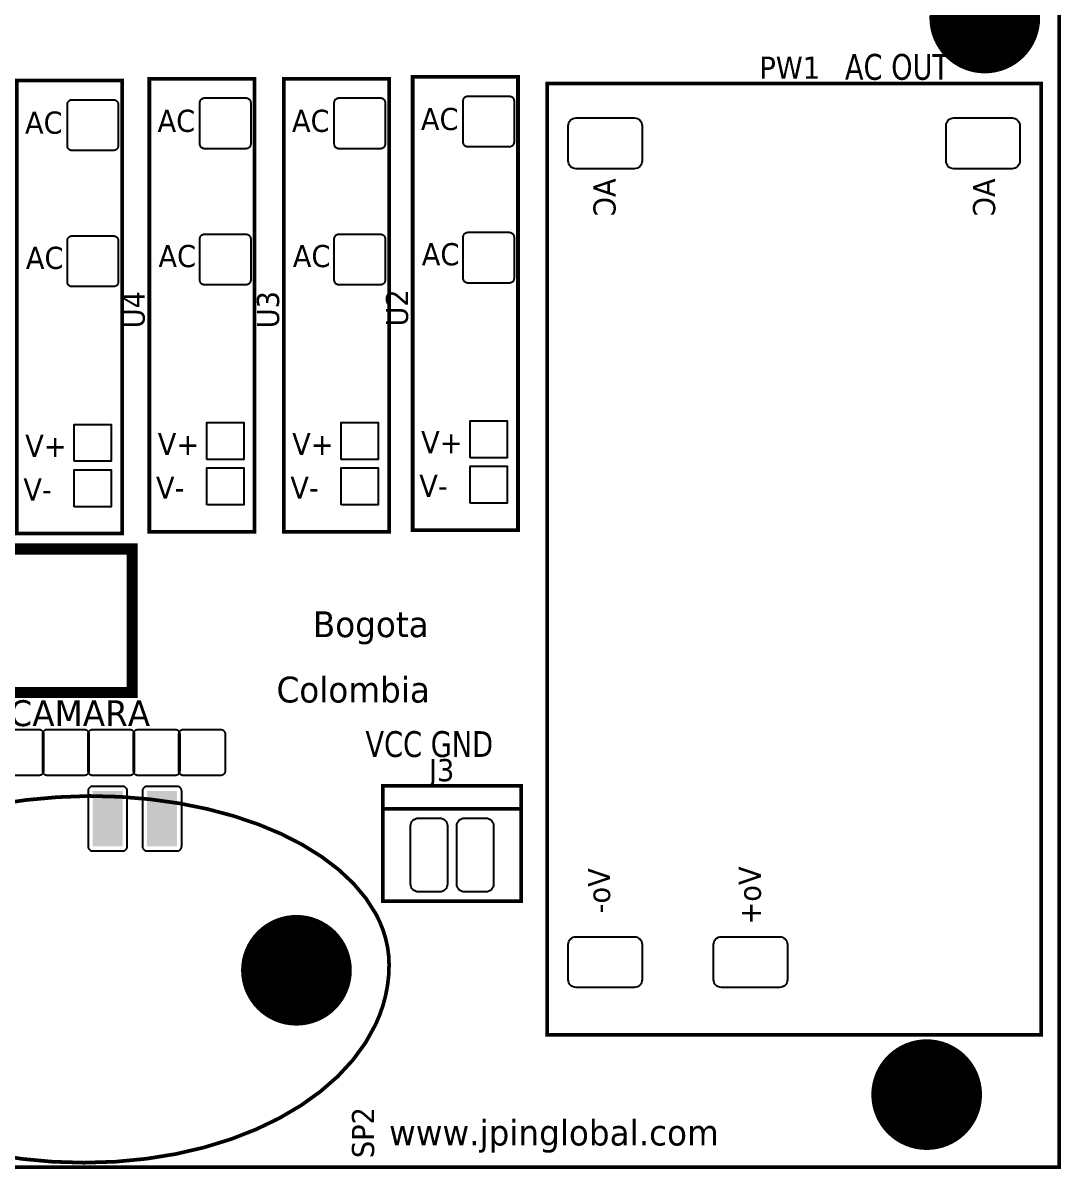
# Model space of a CAD drawing. Header units: millimetres. Extents: x 123.5 to 144.3, y 105.4 to 121.6.
# Drawn here: x 133.455 to 137.506, y 111.105 to 115.579 of the extents above; entities that cross this region are included whole.
import ezdxf

# ---------------------------------------------------------------- set-up
doc = ezdxf.new("R2010")
doc.units = ezdxf.units.MM
doc.layers.add('DESC', color=250, linetype='Continuous')
doc.styles.get("Standard").update_dxf_attribs({"font": 'tahoma.ttf'})

# ---------------------------------------------------------------- blocks, each defined once
blk = doc.blocks.new('RPAD')
blk.add_trace([(-0.5, -0.5), (-0.5, 0.5), (0.5, -0.5), (0.5, 0.5)])
blk = doc.blocks.new('EPAD')
at = {"const_width": 0.5}
blk.add_lwpolyline([(-0.25, 0, 1), (0.25, 0, 1)], format="xyb", close=True, dxfattribs=at)
blk = doc.blocks.new('DIELEC-AUT006')
for points, const_width in [([(145.7768, 111.1683), (155.7749, 111.1683), (155.7749, 115.8809), (145.7768, 115.8809), (145.7768, 111.1683)], 0.012), ([(145.7768, 111.1683), (155.7749, 111.1683), (155.7749, 115.8809), (145.7768, 115.8809), (145.7768, 111.1683)], 0.012), ([(145.7768, 111.1683), (155.7749, 111.1683), (155.7749, 115.8809), (145.7768, 115.8809), (145.7768, 111.1683)], 0.012), ([(153.6724, 113.2411), (154.0149, 113.2411), (154.0149, 114.715), (153.6724, 114.715), (153.6724, 113.2411)], 0.012), ([(153.6724, 113.2411), (154.0149, 113.2411), (154.0149, 114.715), (153.6724, 114.715), (153.6724, 113.2411)], 0.012), ([(153.6724, 113.2411), (154.0149, 113.2411), (154.0149, 114.715), (153.6724, 114.715), (153.6724, 113.2411)], 0.012), ([(152.385, 113.2293), (152.7275, 113.2293), (152.7275, 114.7032), (152.385, 114.7032), (152.385, 113.2293)], 0.012), ([(152.385, 113.2293), (152.7275, 113.2293), (152.7275, 114.7032), (152.385, 114.7032), (152.385, 113.2293)], 0.012), ([(152.385, 113.2293), (152.7275, 113.2293), (152.7275, 114.7032), (152.385, 114.7032), (152.385, 113.2293)], 0.012), ([(152.8161, 113.2352), (153.1586, 113.2352), (153.1586, 114.7091), (152.8161, 114.7091), (152.8161, 113.2352)], 0.012), ([(152.8161, 113.2352), (153.1586, 113.2352), (153.1586, 114.7091), (152.8161, 114.7091), (152.8161, 113.2352)], 0.012), ([(152.8161, 113.2352), (153.1586, 113.2352), (153.1586, 114.7091), (152.8161, 114.7091), (152.8161, 113.2352)], 0.012), ([(153.2531, 113.2352), (153.5956, 113.2352), (153.5956, 114.7091), (153.2531, 114.7091), (153.2531, 113.2352)], 0.012), ([(153.2531, 113.2352), (153.5956, 113.2352), (153.5956, 114.7091), (153.2531, 114.7091), (153.2531, 113.2352)], 0.012), ([(153.2531, 113.2352), (153.5956, 113.2352), (153.5956, 114.7091), (153.2531, 114.7091), (153.2531, 113.2352)], 0.012), ([(154.1095, 111.5994), (155.7158, 111.5994), (155.7158, 114.6939), (154.1095, 114.6939), (154.1095, 111.5994)], 0.012), ([(154.1095, 111.5994), (155.7158, 111.5994), (155.7158, 114.6939), (154.1095, 114.6939), (154.1095, 111.5994)], 0.012), ([(154.1095, 111.5994), (155.7158, 111.5994), (155.7158, 114.6939), (154.1095, 114.6939), (154.1095, 111.5994)], 0.012), ([(150.8703, 112.7128), (152.7601, 112.7128), (152.7601, 113.1793), (150.8703, 113.1793), (150.8703, 112.7128)], 0.036), ([(150.8703, 112.7128), (152.7601, 112.7128), (152.7601, 113.1793), (150.8703, 113.1793), (150.8703, 112.7128)], 0.036), ([(150.8703, 112.7128), (152.7601, 112.7128), (152.7601, 113.1793), (150.8703, 113.1793), (150.8703, 112.7128)], 0.036), ([(153.5756, 112.034), (154.0256, 112.034), (154.0256, 112.409), (153.5756, 112.409), (153.5756, 112.034)], 0.012), ([(153.5756, 112.034), (154.0256, 112.034), (154.0256, 112.409), (153.5756, 112.409), (153.5756, 112.034)], 0.012), ([(153.5756, 112.034), (154.0256, 112.034), (154.0256, 112.409), (153.5756, 112.409), (153.5756, 112.034)], 0.012), ([(152.6213, 112.376), (152.5165, 112.3721), (152.4153, 112.3629), (152.318, 112.3485)], 0.012), ([(152.3066, 111.2107), (152.4019, 111.1955), (152.5011, 111.1862), (152.6036, 111.1831), (152.7067, 111.1863), (152.8065, 111.1959), (152.9024, 111.2114), (152.9941, 111.2327), (153.081, 111.2594), (153.1628, 111.2913), (153.2389, 111.3279), (153.3089, 111.3691), (153.3724, 111.4146), (153.429, 111.464), (153.478, 111.517), (153.5192, 111.5734), (153.552, 111.6329), (153.5651, 111.6637), (153.576, 111.6951), (153.5845, 111.7272), (153.5907, 111.7599), (153.5945, 111.7931), (153.5957, 111.8268), (153.5945, 111.8555), (153.5908, 111.8838), (153.5847, 111.9117), (153.5763, 111.9391), (153.5657, 111.9659), (153.5528, 111.9922), (153.5205, 112.0429), (153.4801, 112.091), (153.4319, 112.1363), (153.3764, 112.1784), (153.3141, 112.2172), (153.2453, 112.2524), (153.1705, 112.2837), (153.0902, 112.3108), (153.0048, 112.3336), (152.9148, 112.3518), (152.8205, 112.365), (152.7226, 112.3732), (152.6213, 112.376)], 0.012), ([(152.6213, 112.376), (152.5165, 112.3721), (152.4153, 112.3629), (152.318, 112.3485)], 0.012), ([(152.3066, 111.2107), (152.4019, 111.1955), (152.5011, 111.1862), (152.6036, 111.1831), (152.7067, 111.1863), (152.8065, 111.1959), (152.9024, 111.2114), (152.9941, 111.2327), (153.081, 111.2594), (153.1628, 111.2913), (153.2389, 111.3279), (153.3089, 111.3691), (153.3724, 111.4146), (153.429, 111.464), (153.478, 111.517), (153.5192, 111.5734), (153.552, 111.6329), (153.5651, 111.6637), (153.576, 111.6951), (153.5845, 111.7272), (153.5907, 111.7599), (153.5945, 111.7931), (153.5957, 111.8268), (153.5945, 111.8555), (153.5908, 111.8838), (153.5847, 111.9117), (153.5763, 111.9391), (153.5657, 111.9659), (153.5528, 111.9922), (153.5205, 112.0429), (153.4801, 112.091), (153.4319, 112.1363), (153.3764, 112.1784), (153.3141, 112.2172), (153.2453, 112.2524), (153.1705, 112.2837), (153.0902, 112.3108), (153.0048, 112.3336), (152.9148, 112.3518), (152.8205, 112.365), (152.7226, 112.3732), (152.6213, 112.376)], 0.012), ([(152.6213, 112.376), (152.5165, 112.3721), (152.4153, 112.3629), (152.318, 112.3485)], 0.012), ([(152.3066, 111.2107), (152.4019, 111.1955), (152.5011, 111.1862), (152.6036, 111.1831), (152.7067, 111.1863), (152.8065, 111.1959), (152.9024, 111.2114), (152.9941, 111.2327), (153.081, 111.2594), (153.1628, 111.2913), (153.2389, 111.3279), (153.3089, 111.3691), (153.3724, 111.4146), (153.429, 111.464), (153.478, 111.517), (153.5192, 111.5734), (153.552, 111.6329), (153.5651, 111.6637), (153.576, 111.6951), (153.5845, 111.7272), (153.5907, 111.7599), (153.5945, 111.7931), (153.5957, 111.8268), (153.5945, 111.8555), (153.5908, 111.8838), (153.5847, 111.9117), (153.5763, 111.9391), (153.5657, 111.9659), (153.5528, 111.9922), (153.5205, 112.0429), (153.4801, 112.091), (153.4319, 112.1363), (153.3764, 112.1784), (153.3141, 112.2172), (153.2453, 112.2524), (153.1705, 112.2837), (153.0902, 112.3108), (153.0048, 112.3336), (152.9148, 112.3518), (152.8205, 112.365), (152.7226, 112.3732), (152.6213, 112.376)], 0.012), ([(153.5756, 112.334), (154.0256, 112.334)], 0.012), ([(153.5756, 112.334), (154.0256, 112.334)], 0.012), ([(153.5756, 112.334), (154.0256, 112.334)], 0.012)]:
    blk.add_lwpolyline(points, dxfattribs=dict(const_width=const_width))
for points in [[(152.9807, 114.4965), (152.9807, 114.6315), (152.9808, 114.633), (152.981, 114.6345), (152.9813, 114.636), (152.9818, 114.6374), (152.9825, 114.6387), (152.9832, 114.6399), (152.9841, 114.6411), (152.985, 114.6421), (152.9861, 114.6431), (152.9872, 114.6439), (152.9885, 114.6447), (152.9898, 114.6453), (152.9912, 114.6458), (152.9926, 114.6462), (152.9941, 114.6464), (152.9957, 114.6465), (153.1307, 114.6465), (153.1322, 114.6464), (153.1337, 114.6462), (153.1352, 114.6458), (153.1366, 114.6453), (153.1379, 114.6447), (153.1391, 114.6439), (153.1403, 114.6431), (153.1413, 114.6421), (153.1423, 114.6411), (153.1432, 114.6399), (153.1439, 114.6387), (153.1445, 114.6374), (153.145, 114.636), (153.1454, 114.6345), (153.1456, 114.633), (153.1457, 114.6315), (153.1457, 114.4965), (153.1456, 114.4949), (153.1454, 114.4934), (153.145, 114.492), (153.1445, 114.4906), (153.1439, 114.4893), (153.1432, 114.488), (153.1423, 114.4869), (153.1413, 114.4858), (153.1403, 114.4848), (153.1391, 114.484), (153.1379, 114.4832), (153.1366, 114.4826), (153.1352, 114.4821), (153.1337, 114.4818), (153.1322, 114.4815), (153.1307, 114.4815), (152.9957, 114.4815), (152.9941, 114.4815), (152.9926, 114.4818), (152.9912, 114.4821), (152.9898, 114.4826), (152.9885, 114.4832), (152.9872, 114.484), (152.9861, 114.4848), (152.985, 114.4858), (152.9841, 114.4869), (152.9832, 114.488), (152.9825, 114.4893), (152.9818, 114.4906), (152.9813, 114.492), (152.981, 114.4934), (152.9808, 114.4949), (152.9807, 114.4965)], [(153.4177, 114.4965), (153.4177, 114.6315), (153.4178, 114.633), (153.418, 114.6345), (153.4183, 114.636), (153.4188, 114.6374), (153.4195, 114.6387), (153.4202, 114.6399), (153.4211, 114.6411), (153.422, 114.6421), (153.4231, 114.6431), (153.4242, 114.6439), (153.4255, 114.6447), (153.4268, 114.6453), (153.4282, 114.6458), (153.4296, 114.6462), (153.4311, 114.6464), (153.4327, 114.6465), (153.5677, 114.6465), (153.5692, 114.6464), (153.5708, 114.6462), (153.5722, 114.6458), (153.5736, 114.6453), (153.5749, 114.6447), (153.5761, 114.6439), (153.5773, 114.6431), (153.5783, 114.6421), (153.5793, 114.6411), (153.5802, 114.6399), (153.5809, 114.6387), (153.5815, 114.6374), (153.582, 114.636), (153.5824, 114.6345), (153.5826, 114.633), (153.5827, 114.6315), (153.5827, 114.4965), (153.5826, 114.4949), (153.5824, 114.4934), (153.582, 114.492), (153.5815, 114.4906), (153.5809, 114.4893), (153.5802, 114.488), (153.5793, 114.4869), (153.5783, 114.4858), (153.5773, 114.4848), (153.5761, 114.484), (153.5749, 114.4832), (153.5736, 114.4826), (153.5722, 114.4821), (153.5708, 114.4818), (153.5692, 114.4815), (153.5677, 114.4815), (153.4327, 114.4815), (153.4311, 114.4815), (153.4296, 114.4818), (153.4282, 114.4821), (153.4268, 114.4826), (153.4255, 114.4832), (153.4242, 114.484), (153.4231, 114.4848), (153.422, 114.4858), (153.4211, 114.4869), (153.4202, 114.488), (153.4195, 114.4893), (153.4188, 114.4906), (153.4183, 114.492), (153.418, 114.4934), (153.4178, 114.4949), (153.4177, 114.4965)], [(153.837, 114.5024), (153.837, 114.6374), (153.8371, 114.6389), (153.8373, 114.6404), (153.8376, 114.6419), (153.8381, 114.6433), (153.8388, 114.6446), (153.8395, 114.6458), (153.8404, 114.647), (153.8413, 114.648), (153.8424, 114.649), (153.8435, 114.6499), (153.8448, 114.6506), (153.8461, 114.6512), (153.8475, 114.6517), (153.8489, 114.6521), (153.8504, 114.6523), (153.852, 114.6524), (153.987, 114.6524), (153.9885, 114.6523), (153.99, 114.6521), (153.9915, 114.6517), (153.9929, 114.6512), (153.9942, 114.6506), (153.9954, 114.6499), (153.9966, 114.649), (153.9976, 114.648), (153.9986, 114.647), (153.9995, 114.6458), (154.0002, 114.6446), (154.0008, 114.6433), (154.0013, 114.6419), (154.0017, 114.6404), (154.0019, 114.6389), (154.002, 114.6374), (154.002, 114.5024), (154.0019, 114.5008), (154.0017, 114.4993), (154.0013, 114.4979), (154.0008, 114.4965), (154.0002, 114.4952), (153.9995, 114.4939), (153.9986, 114.4928), (153.9976, 114.4917), (153.9966, 114.4908), (153.9954, 114.4899), (153.9942, 114.4892), (153.9929, 114.4885), (153.9915, 114.488), (153.99, 114.4877), (153.9885, 114.4875), (153.987, 114.4874), (153.852, 114.4874), (153.8504, 114.4875), (153.8489, 114.4877), (153.8475, 114.488), (153.8461, 114.4885), (153.8448, 114.4892), (153.8435, 114.4899), (153.8424, 114.4908), (153.8413, 114.4917), (153.8404, 114.4928), (153.8395, 114.4939), (153.8388, 114.4952), (153.8381, 114.4965), (153.8376, 114.4979), (153.8373, 114.4993), (153.8371, 114.5008), (153.837, 114.5024)], [(152.5496, 114.4906), (152.5496, 114.6256), (152.5496, 114.6271), (152.5499, 114.6286), (152.5502, 114.6301), (152.5507, 114.6315), (152.5514, 114.6328), (152.5521, 114.634), (152.5529, 114.6352), (152.5539, 114.6362), (152.555, 114.6372), (152.5561, 114.638), (152.5574, 114.6388), (152.5587, 114.6394), (152.5601, 114.6399), (152.5615, 114.6403), (152.563, 114.6405), (152.5646, 114.6406), (152.6996, 114.6406), (152.7011, 114.6405), (152.7026, 114.6403), (152.7041, 114.6399), (152.7055, 114.6394), (152.7068, 114.6388), (152.708, 114.638), (152.7092, 114.6372), (152.7102, 114.6362), (152.7112, 114.6352), (152.7121, 114.634), (152.7128, 114.6328), (152.7134, 114.6315), (152.7139, 114.6301), (152.7143, 114.6286), (152.7145, 114.6271), (152.7146, 114.6256), (152.7146, 114.4906), (152.7145, 114.489), (152.7143, 114.4875), (152.7139, 114.486), (152.7134, 114.4847), (152.7128, 114.4833), (152.7121, 114.4821), (152.7112, 114.481), (152.7102, 114.4799), (152.7092, 114.4789), (152.708, 114.4781), (152.7068, 114.4773), (152.7055, 114.4767), (152.7041, 114.4762), (152.7026, 114.4759), (152.7011, 114.4756), (152.6996, 114.4756), (152.5646, 114.4756), (152.563, 114.4756), (152.5615, 114.4759), (152.5601, 114.4762), (152.5587, 114.4767), (152.5574, 114.4773), (152.5561, 114.4781), (152.555, 114.4789), (152.5539, 114.4799), (152.5529, 114.481), (152.5521, 114.4821), (152.5514, 114.4833), (152.5507, 114.4847), (152.5502, 114.486), (152.5499, 114.4875), (152.5496, 114.489), (152.5496, 114.4906)], [(154.1785, 114.442), (154.1785, 114.556), (154.179, 114.5612), (154.1804, 114.566), (154.1828, 114.5704), (154.1858, 114.5741), (154.1896, 114.5772), (154.1939, 114.5795), (154.1988, 114.581), (154.204, 114.5815), (154.393, 114.5815), (154.3982, 114.581), (154.403, 114.5795), (154.4073, 114.5772), (154.4111, 114.5741), (154.4142, 114.5704), (154.4165, 114.566), (154.418, 114.5612), (154.4185, 114.556), (154.4185, 114.442), (154.418, 114.4368), (154.4165, 114.432), (154.4142, 114.4276), (154.4111, 114.4239), (154.4073, 114.4208), (154.403, 114.4185), (154.3982, 114.417), (154.393, 114.4165), (154.204, 114.4165), (154.1988, 114.417), (154.1939, 114.4185), (154.1896, 114.4208), (154.1858, 114.4239), (154.1828, 114.4276), (154.1804, 114.432), (154.179, 114.4368), (154.1785, 114.442)], [(155.4068, 114.442), (155.4068, 114.556), (155.4073, 114.5612), (155.4088, 114.566), (155.4111, 114.5704), (155.4142, 114.5741), (155.418, 114.5772), (155.4223, 114.5795), (155.4271, 114.581), (155.4323, 114.5815), (155.6213, 114.5815), (155.6265, 114.581), (155.6314, 114.5795), (155.6357, 114.5772), (155.6395, 114.5741), (155.6425, 114.5704), (155.6449, 114.566), (155.6463, 114.5612), (155.6468, 114.556), (155.6468, 114.442), (155.6463, 114.4368), (155.6449, 114.432), (155.6425, 114.4276), (155.6395, 114.4239), (155.6357, 114.4208), (155.6314, 114.4185), (155.6265, 114.417), (155.6213, 114.4165), (155.4323, 114.4165), (155.4271, 114.417), (155.4223, 114.4185), (155.418, 114.4208), (155.4142, 114.4239), (155.4111, 114.4276), (155.4088, 114.432), (155.4073, 114.4368), (155.4068, 114.442)], [(152.5496, 114.0477), (152.5496, 114.1827), (152.5496, 114.1842), (152.5499, 114.1857), (152.5502, 114.1872), (152.5507, 114.1886), (152.5514, 114.1899), (152.5521, 114.1911), (152.5529, 114.1923), (152.5539, 114.1933), (152.555, 114.1943), (152.5561, 114.1951), (152.5574, 114.1959), (152.5587, 114.1965), (152.5601, 114.197), (152.5615, 114.1974), (152.563, 114.1976), (152.5646, 114.1977), (152.6996, 114.1977), (152.7011, 114.1976), (152.7026, 114.1974), (152.7041, 114.197), (152.7055, 114.1965), (152.7068, 114.1959), (152.708, 114.1951), (152.7092, 114.1943), (152.7102, 114.1933), (152.7112, 114.1923), (152.7121, 114.1911), (152.7128, 114.1899), (152.7134, 114.1886), (152.7139, 114.1872), (152.7143, 114.1857), (152.7145, 114.1842), (152.7146, 114.1827), (152.7146, 114.0477), (152.7145, 114.0461), (152.7143, 114.0446), (152.7139, 114.0431), (152.7134, 114.0417), (152.7128, 114.0404), (152.7121, 114.0392), (152.7112, 114.038), (152.7102, 114.037), (152.7092, 114.036), (152.708, 114.0352), (152.7068, 114.0344), (152.7055, 114.0338), (152.7041, 114.0333), (152.7026, 114.0329), (152.7011, 114.0327), (152.6996, 114.0327), (152.5646, 114.0327), (152.563, 114.0327), (152.5615, 114.0329), (152.5601, 114.0333), (152.5587, 114.0338), (152.5574, 114.0344), (152.5561, 114.0352), (152.555, 114.036), (152.5539, 114.037), (152.5529, 114.038), (152.5521, 114.0392), (152.5514, 114.0404), (152.5507, 114.0417), (152.5502, 114.0431), (152.5499, 114.0446), (152.5496, 114.0461), (152.5496, 114.0477)], [(152.9807, 114.0536), (152.9807, 114.1886), (152.9808, 114.1901), (152.981, 114.1916), (152.9813, 114.1931), (152.9818, 114.1945), (152.9825, 114.1958), (152.9832, 114.197), (152.9841, 114.1982), (152.985, 114.1992), (152.9861, 114.2002), (152.9872, 114.201), (152.9885, 114.2018), (152.9898, 114.2024), (152.9912, 114.2029), (152.9926, 114.2033), (152.9941, 114.2035), (152.9957, 114.2036), (153.1307, 114.2036), (153.1322, 114.2035), (153.1337, 114.2033), (153.1352, 114.2029), (153.1366, 114.2024), (153.1379, 114.2018), (153.1391, 114.201), (153.1403, 114.2002), (153.1413, 114.1992), (153.1423, 114.1982), (153.1432, 114.197), (153.1439, 114.1958), (153.1445, 114.1945), (153.145, 114.1931), (153.1454, 114.1916), (153.1456, 114.1901), (153.1457, 114.1886), (153.1457, 114.0536), (153.1456, 114.052), (153.1454, 114.0505), (153.145, 114.049), (153.1445, 114.0477), (153.1439, 114.0463), (153.1432, 114.0451), (153.1423, 114.0439), (153.1413, 114.0429), (153.1403, 114.0419), (153.1391, 114.0411), (153.1379, 114.0403), (153.1366, 114.0397), (153.1352, 114.0392), (153.1337, 114.0389), (153.1322, 114.0386), (153.1307, 114.0386), (152.9957, 114.0386), (152.9941, 114.0386), (152.9926, 114.0389), (152.9912, 114.0392), (152.9898, 114.0397), (152.9885, 114.0403), (152.9872, 114.0411), (152.9861, 114.0419), (152.985, 114.0429), (152.9841, 114.0439), (152.9832, 114.0451), (152.9825, 114.0463), (152.9818, 114.0477), (152.9813, 114.049), (152.981, 114.0505), (152.9808, 114.052), (152.9807, 114.0536)], [(153.4177, 114.0536), (153.4177, 114.1886), (153.4178, 114.1901), (153.418, 114.1916), (153.4183, 114.1931), (153.4188, 114.1945), (153.4195, 114.1958), (153.4202, 114.197), (153.4211, 114.1982), (153.422, 114.1992), (153.4231, 114.2002), (153.4242, 114.201), (153.4255, 114.2018), (153.4268, 114.2024), (153.4282, 114.2029), (153.4296, 114.2033), (153.4311, 114.2035), (153.4327, 114.2036), (153.5677, 114.2036), (153.5692, 114.2035), (153.5708, 114.2033), (153.5722, 114.2029), (153.5736, 114.2024), (153.5749, 114.2018), (153.5761, 114.201), (153.5773, 114.2002), (153.5783, 114.1992), (153.5793, 114.1982), (153.5802, 114.197), (153.5809, 114.1958), (153.5815, 114.1945), (153.582, 114.1931), (153.5824, 114.1916), (153.5826, 114.1901), (153.5827, 114.1886), (153.5827, 114.0536), (153.5826, 114.052), (153.5824, 114.0505), (153.582, 114.049), (153.5815, 114.0477), (153.5809, 114.0463), (153.5802, 114.0451), (153.5793, 114.0439), (153.5783, 114.0429), (153.5773, 114.0419), (153.5761, 114.0411), (153.5749, 114.0403), (153.5736, 114.0397), (153.5722, 114.0392), (153.5708, 114.0389), (153.5692, 114.0386), (153.5677, 114.0386), (153.4327, 114.0386), (153.4311, 114.0386), (153.4296, 114.0389), (153.4282, 114.0392), (153.4268, 114.0397), (153.4255, 114.0403), (153.4242, 114.0411), (153.4231, 114.0419), (153.422, 114.0429), (153.4211, 114.0439), (153.4202, 114.0451), (153.4195, 114.0463), (153.4188, 114.0477), (153.4183, 114.049), (153.418, 114.0505), (153.4178, 114.052), (153.4177, 114.0536)], [(153.837, 114.0595), (153.837, 114.1945), (153.8371, 114.196), (153.8373, 114.1975), (153.8376, 114.199), (153.8381, 114.2004), (153.8388, 114.2017), (153.8395, 114.2029), (153.8404, 114.2041), (153.8413, 114.2051), (153.8424, 114.2061), (153.8435, 114.2069), (153.8448, 114.2077), (153.8461, 114.2083), (153.8475, 114.2088), (153.8489, 114.2092), (153.8504, 114.2094), (153.852, 114.2095), (153.987, 114.2095), (153.9885, 114.2094), (153.99, 114.2092), (153.9915, 114.2088), (153.9929, 114.2083), (153.9942, 114.2077), (153.9954, 114.2069), (153.9966, 114.2061), (153.9976, 114.2051), (153.9986, 114.2041), (153.9995, 114.2029), (154.0002, 114.2017), (154.0008, 114.2004), (154.0013, 114.199), (154.0017, 114.1975), (154.0019, 114.196), (154.002, 114.1945), (154.002, 114.0595), (154.0019, 114.0579), (154.0017, 114.0564), (154.0013, 114.0549), (154.0008, 114.0536), (154.0002, 114.0522), (153.9995, 114.051), (153.9986, 114.0499), (153.9976, 114.0488), (153.9966, 114.0478), (153.9954, 114.047), (153.9942, 114.0462), (153.9929, 114.0456), (153.9915, 114.0451), (153.99, 114.0448), (153.9885, 114.0445), (153.987, 114.0445), (153.852, 114.0445), (153.8504, 114.0445), (153.8489, 114.0448), (153.8475, 114.0451), (153.8461, 114.0456), (153.8448, 114.0462), (153.8435, 114.047), (153.8424, 114.0478), (153.8413, 114.0488), (153.8404, 114.0499), (153.8395, 114.051), (153.8388, 114.0522), (153.8381, 114.0536), (153.8376, 114.0549), (153.8373, 114.0564), (153.8371, 114.0579), (153.837, 114.0595)], [(152.5721, 113.4646), (152.5721, 113.5846), (152.6921, 113.5846), (152.6921, 113.4646), (152.5721, 113.4646)], [(153.0032, 113.4705), (153.0032, 113.5905), (153.1232, 113.5905), (153.1232, 113.4705), (153.0032, 113.4705)], [(153.4402, 113.4705), (153.4402, 113.5905), (153.5602, 113.5905), (153.5602, 113.4705), (153.4402, 113.4705)], [(153.8595, 113.4764), (153.8595, 113.5964), (153.9795, 113.5964), (153.9795, 113.4764), (153.8595, 113.4764)], [(152.5721, 113.317), (152.5721, 113.437), (152.6921, 113.437), (152.6921, 113.317), (152.5721, 113.317)], [(153.0032, 113.3229), (153.0032, 113.4429), (153.1232, 113.4429), (153.1232, 113.3229), (153.0032, 113.3229)], [(153.4402, 113.3229), (153.4402, 113.4429), (153.5602, 113.4429), (153.5602, 113.3229), (153.4402, 113.3229)], [(153.8595, 113.3288), (153.8595, 113.4488), (153.9795, 113.4488), (153.9795, 113.3288), (153.8595, 113.3288)], [(152.6045, 112.4427), (152.4845, 112.4427), (152.483, 112.4428), (152.4815, 112.443), (152.48, 112.4434), (152.4786, 112.4439), (152.4773, 112.4445), (152.4761, 112.4452), (152.4749, 112.4461), (152.4739, 112.447), (152.4729, 112.4481), (152.4721, 112.4493), (152.4713, 112.4505), (152.4707, 112.4518), (152.4702, 112.4532), (152.4698, 112.4546), (152.4696, 112.4562), (152.4695, 112.4577), (152.4695, 112.5777), (152.4696, 112.5793), (152.4698, 112.5808), (152.4702, 112.5822), (152.4707, 112.5836), (152.4713, 112.5849), (152.4721, 112.5862), (152.4729, 112.5873), (152.4739, 112.5884), (152.4749, 112.5893), (152.4761, 112.5902), (152.4773, 112.5909), (152.4786, 112.5916), (152.48, 112.592), (152.4815, 112.5924), (152.483, 112.5926), (152.4845, 112.5927), (152.6045, 112.5927), (152.6061, 112.5926), (152.6076, 112.5924), (152.6091, 112.592), (152.6104, 112.5916), (152.6118, 112.5909), (152.613, 112.5902), (152.6141, 112.5893), (152.6152, 112.5884), (152.6162, 112.5873), (152.617, 112.5862), (152.6178, 112.5849), (152.6184, 112.5836), (152.6189, 112.5822), (152.6192, 112.5808), (152.6195, 112.5793), (152.6195, 112.5777), (152.6195, 112.4577), (152.6195, 112.4562), (152.6192, 112.4546), (152.6189, 112.4532), (152.6184, 112.4518), (152.6178, 112.4505), (152.617, 112.4493), (152.6162, 112.4481), (152.6152, 112.447), (152.6141, 112.4461), (152.613, 112.4452), (152.6118, 112.4445), (152.6104, 112.4439), (152.6091, 112.4434), (152.6076, 112.443), (152.6061, 112.4428), (152.6045, 112.4427)], [(152.7522, 112.4427), (152.6322, 112.4427), (152.6306, 112.4428), (152.6291, 112.443), (152.6277, 112.4434), (152.6263, 112.4439), (152.625, 112.4445), (152.6237, 112.4452), (152.6226, 112.4461), (152.6215, 112.447), (152.6206, 112.4481), (152.6197, 112.4493), (152.619, 112.4505), (152.6183, 112.4518), (152.6178, 112.4532), (152.6175, 112.4546), (152.6173, 112.4562), (152.6172, 112.4577), (152.6172, 112.5777), (152.6173, 112.5793), (152.6175, 112.5808), (152.6178, 112.5822), (152.6183, 112.5836), (152.619, 112.5849), (152.6197, 112.5862), (152.6206, 112.5873), (152.6215, 112.5884), (152.6226, 112.5893), (152.6237, 112.5902), (152.625, 112.5909), (152.6263, 112.5916), (152.6277, 112.592), (152.6291, 112.5924), (152.6306, 112.5926), (152.6322, 112.5927), (152.7522, 112.5927), (152.7537, 112.5926), (152.7552, 112.5924), (152.7567, 112.592), (152.7581, 112.5916), (152.7594, 112.5909), (152.7606, 112.5902), (152.7618, 112.5893), (152.7628, 112.5884), (152.7638, 112.5873), (152.7647, 112.5862), (152.7654, 112.5849), (152.766, 112.5836), (152.7665, 112.5822), (152.7669, 112.5808), (152.7671, 112.5793), (152.7672, 112.5777), (152.7672, 112.4577), (152.7671, 112.4562), (152.7669, 112.4546), (152.7665, 112.4532), (152.766, 112.4518), (152.7654, 112.4505), (152.7647, 112.4493), (152.7638, 112.4481), (152.7628, 112.447), (152.7618, 112.4461), (152.7606, 112.4452), (152.7594, 112.4445), (152.7581, 112.4439), (152.7567, 112.4434), (152.7552, 112.443), (152.7537, 112.4428), (152.7522, 112.4427)], [(152.8998, 112.4427), (152.7798, 112.4427), (152.7783, 112.4428), (152.7767, 112.443), (152.7753, 112.4434), (152.7739, 112.4439), (152.7726, 112.4445), (152.7714, 112.4452), (152.7702, 112.4461), (152.7692, 112.447), (152.7682, 112.4481), (152.7673, 112.4493), (152.7666, 112.4505), (152.766, 112.4518), (152.7655, 112.4532), (152.7651, 112.4546), (152.7649, 112.4562), (152.7648, 112.4577), (152.7648, 112.5777), (152.7649, 112.5793), (152.7651, 112.5808), (152.7655, 112.5822), (152.766, 112.5836), (152.7666, 112.5849), (152.7673, 112.5862), (152.7682, 112.5873), (152.7692, 112.5884), (152.7702, 112.5893), (152.7714, 112.5902), (152.7726, 112.5909), (152.7739, 112.5916), (152.7753, 112.592), (152.7767, 112.5924), (152.7783, 112.5926), (152.7798, 112.5927), (152.8998, 112.5927), (152.9014, 112.5926), (152.9029, 112.5924), (152.9043, 112.592), (152.9057, 112.5916), (152.907, 112.5909), (152.9083, 112.5902), (152.9094, 112.5893), (152.9105, 112.5884), (152.9114, 112.5873), (152.9123, 112.5862), (152.913, 112.5849), (152.9137, 112.5836), (152.9142, 112.5822), (152.9145, 112.5808), (152.9147, 112.5793), (152.9148, 112.5777), (152.9148, 112.4577), (152.9147, 112.4562), (152.9145, 112.4546), (152.9142, 112.4532), (152.9137, 112.4518), (152.913, 112.4505), (152.9123, 112.4493), (152.9114, 112.4481), (152.9105, 112.447), (152.9094, 112.4461), (152.9083, 112.4452), (152.907, 112.4445), (152.9057, 112.4439), (152.9043, 112.4434), (152.9029, 112.443), (152.9014, 112.4428), (152.8998, 112.4427)], [(153.0475, 112.4427), (152.9275, 112.4427), (152.9259, 112.4428), (152.9244, 112.443), (152.9229, 112.4434), (152.9215, 112.4439), (152.9202, 112.4445), (152.919, 112.4452), (152.9178, 112.4461), (152.9168, 112.447), (152.9158, 112.4481), (152.915, 112.4493), (152.9142, 112.4505), (152.9136, 112.4518), (152.9131, 112.4532), (152.9128, 112.4546), (152.9125, 112.4562), (152.9125, 112.4577), (152.9125, 112.5777), (152.9125, 112.5793), (152.9128, 112.5808), (152.9131, 112.5822), (152.9136, 112.5836), (152.9142, 112.5849), (152.915, 112.5862), (152.9158, 112.5873), (152.9168, 112.5884), (152.9178, 112.5893), (152.919, 112.5902), (152.9202, 112.5909), (152.9215, 112.5916), (152.9229, 112.592), (152.9244, 112.5924), (152.9259, 112.5926), (152.9275, 112.5927), (153.0475, 112.5927), (153.049, 112.5926), (153.0505, 112.5924), (153.052, 112.592), (153.0534, 112.5916), (153.0547, 112.5909), (153.0559, 112.5902), (153.0571, 112.5893), (153.0581, 112.5884), (153.0591, 112.5873), (153.0599, 112.5862), (153.0607, 112.5849), (153.0613, 112.5836), (153.0618, 112.5822), (153.0622, 112.5808), (153.0624, 112.5793), (153.0625, 112.5777), (153.0625, 112.4577), (153.0624, 112.4562), (153.0622, 112.4546), (153.0618, 112.4532), (153.0613, 112.4518), (153.0607, 112.4505), (153.0599, 112.4493), (153.0591, 112.4481), (153.0581, 112.447), (153.0571, 112.4461), (153.0559, 112.4452), (153.0547, 112.4445), (153.0534, 112.4439), (153.052, 112.4434), (153.0505, 112.443), (153.049, 112.4428), (153.0475, 112.4427)], [(152.7293, 112.4072), (152.6318, 112.4072), (152.6302, 112.4071), (152.6287, 112.4069), (152.6273, 112.4065), (152.6259, 112.406), (152.6246, 112.4054), (152.6233, 112.4046), (152.6222, 112.4038), (152.6211, 112.4028), (152.6202, 112.4018), (152.6193, 112.4006), (152.6186, 112.3994), (152.6179, 112.3981), (152.6174, 112.3967), (152.6171, 112.3952), (152.6169, 112.3937), (152.6168, 112.3922), (152.6168, 112.2122), (152.6169, 112.2106), (152.6171, 112.2091), (152.6174, 112.2076), (152.6179, 112.2063), (152.6186, 112.2049), (152.6193, 112.2037), (152.6202, 112.2026), (152.6211, 112.2015), (152.6222, 112.2005), (152.6233, 112.1997), (152.6246, 112.1989), (152.6259, 112.1983), (152.6273, 112.1978), (152.6287, 112.1975), (152.6302, 112.1972), (152.6318, 112.1972), (152.7293, 112.1972), (152.7308, 112.1972), (152.7323, 112.1975), (152.7338, 112.1978), (152.7352, 112.1983), (152.7365, 112.1989), (152.7377, 112.1997), (152.7389, 112.2005), (152.7399, 112.2015), (152.7409, 112.2026), (152.7418, 112.2037), (152.7425, 112.2049), (152.7431, 112.2063), (152.7436, 112.2076), (152.744, 112.2091), (152.7442, 112.2106), (152.7443, 112.2122), (152.7443, 112.3922), (152.7442, 112.3937), (152.744, 112.3952), (152.7436, 112.3967), (152.7431, 112.3981), (152.7425, 112.3994), (152.7418, 112.4006), (152.7409, 112.4018), (152.7399, 112.4028), (152.7389, 112.4038), (152.7377, 112.4046), (152.7365, 112.4054), (152.7352, 112.406), (152.7338, 112.4065), (152.7323, 112.4069), (152.7308, 112.4071), (152.7293, 112.4072)], [(152.9063, 112.4072), (152.8088, 112.4072), (152.8072, 112.4071), (152.8057, 112.4069), (152.8043, 112.4065), (152.8029, 112.406), (152.8016, 112.4054), (152.8003, 112.4046), (152.7992, 112.4038), (152.7981, 112.4028), (152.7972, 112.4018), (152.7963, 112.4006), (152.7956, 112.3994), (152.7949, 112.3981), (152.7944, 112.3967), (152.7941, 112.3952), (152.7939, 112.3937), (152.7938, 112.3922), (152.7938, 112.2122), (152.7939, 112.2106), (152.7941, 112.2091), (152.7944, 112.2076), (152.7949, 112.2063), (152.7956, 112.2049), (152.7963, 112.2037), (152.7972, 112.2026), (152.7981, 112.2015), (152.7992, 112.2005), (152.8003, 112.1997), (152.8016, 112.1989), (152.8029, 112.1983), (152.8043, 112.1978), (152.8057, 112.1975), (152.8072, 112.1972), (152.8088, 112.1972), (152.9063, 112.1972), (152.9078, 112.1972), (152.9093, 112.1975), (152.9108, 112.1978), (152.9122, 112.1983), (152.9135, 112.1989), (152.9147, 112.1997), (152.9159, 112.2005), (152.9169, 112.2015), (152.9179, 112.2026), (152.9188, 112.2037), (152.9195, 112.2049), (152.9201, 112.2063), (152.9206, 112.2076), (152.921, 112.2091), (152.9212, 112.2106), (152.9213, 112.2122), (152.9213, 112.3922), (152.9212, 112.3937), (152.921, 112.3952), (152.9206, 112.3967), (152.9201, 112.3981), (152.9195, 112.3994), (152.9188, 112.4006), (152.9179, 112.4018), (152.9169, 112.4028), (152.9159, 112.4038), (152.9147, 112.4046), (152.9135, 112.4054), (152.9122, 112.406), (152.9108, 112.4065), (152.9093, 112.4069), (152.9078, 112.4071), (152.9063, 112.4072)], [(153.6911, 112.304), (153.7601, 112.304), (153.7654, 112.3035), (153.7702, 112.3021), (153.7745, 112.2998), (153.7783, 112.2967), (153.7814, 112.2929), (153.7837, 112.2886), (153.7851, 112.2838), (153.7856, 112.2785), (153.7856, 112.0895), (153.7851, 112.0843), (153.7837, 112.0795), (153.7814, 112.0752), (153.7783, 112.0714), (153.7745, 112.0683), (153.7702, 112.066), (153.7654, 112.0646), (153.7601, 112.064), (153.6911, 112.064), (153.6859, 112.0646), (153.6811, 112.066), (153.6768, 112.0683), (153.673, 112.0714), (153.6699, 112.0752), (153.6676, 112.0795), (153.6661, 112.0843), (153.6656, 112.0895), (153.6656, 112.2785), (153.6661, 112.2838), (153.6676, 112.2886), (153.6699, 112.2929), (153.673, 112.2967), (153.6768, 112.2998), (153.6811, 112.3021), (153.6859, 112.3035), (153.6911, 112.304)], [(153.8411, 112.304), (153.9101, 112.304), (153.9154, 112.3035), (153.9202, 112.3021), (153.9245, 112.2998), (153.9283, 112.2967), (153.9314, 112.2929), (153.9337, 112.2886), (153.9351, 112.2838), (153.9356, 112.2785), (153.9356, 112.0895), (153.9351, 112.0843), (153.9337, 112.0795), (153.9314, 112.0752), (153.9283, 112.0714), (153.9245, 112.0683), (153.9202, 112.066), (153.9154, 112.0646), (153.9101, 112.064), (153.8411, 112.064), (153.8359, 112.0646), (153.8311, 112.066), (153.8268, 112.0683), (153.823, 112.0714), (153.8199, 112.0752), (153.8176, 112.0795), (153.8161, 112.0843), (153.8156, 112.0895), (153.8156, 112.2785), (153.8161, 112.2838), (153.8176, 112.2886), (153.8199, 112.2929), (153.823, 112.2967), (153.8268, 112.2998), (153.8311, 112.3021), (153.8359, 112.3035), (153.8411, 112.304)], [(154.1785, 111.7786), (154.1785, 111.8926), (154.179, 111.8978), (154.1804, 111.9027), (154.1828, 111.907), (154.1858, 111.9108), (154.1896, 111.9138), (154.1939, 111.9162), (154.1988, 111.9176), (154.204, 111.9181), (154.393, 111.9181), (154.3982, 111.9176), (154.403, 111.9162), (154.4073, 111.9138), (154.4111, 111.9108), (154.4142, 111.907), (154.4165, 111.9027), (154.418, 111.8978), (154.4185, 111.8926), (154.4185, 111.7786), (154.418, 111.7734), (154.4165, 111.7686), (154.4142, 111.7643), (154.4111, 111.7605), (154.4073, 111.7574), (154.403, 111.7551), (154.3982, 111.7536), (154.393, 111.7531), (154.204, 111.7531), (154.1988, 111.7536), (154.1939, 111.7551), (154.1896, 111.7574), (154.1858, 111.7605), (154.1828, 111.7643), (154.1804, 111.7686), (154.179, 111.7734), (154.1785, 111.7786)], [(154.6509, 111.7786), (154.6509, 111.8926), (154.6514, 111.8978), (154.6529, 111.9027), (154.6552, 111.907), (154.6583, 111.9108), (154.662, 111.9138), (154.6664, 111.9162), (154.6712, 111.9176), (154.6764, 111.9181), (154.8654, 111.9181), (154.8706, 111.9176), (154.8755, 111.9162), (154.8798, 111.9138), (154.8835, 111.9108), (154.8866, 111.907), (154.8889, 111.9027), (154.8904, 111.8978), (154.8909, 111.8926), (154.8909, 111.7786), (154.8904, 111.7734), (154.8889, 111.7686), (154.8866, 111.7643), (154.8835, 111.7605), (154.8798, 111.7574), (154.8755, 111.7551), (154.8706, 111.7536), (154.8654, 111.7531), (154.6764, 111.7531), (154.6712, 111.7536), (154.6664, 111.7551), (154.662, 111.7574), (154.6583, 111.7605), (154.6552, 111.7643), (154.6529, 111.7686), (154.6514, 111.7734), (154.6509, 111.7786)]]:
    blk.add_lwpolyline(points, close=True)
blk.add_lwpolyline([(152.3369, 112.5927), (152.4569, 112.5927), (152.4585, 112.5926), (152.46, 112.5924), (152.4614, 112.592), (152.4628, 112.5916), (152.4641, 112.5909), (152.4654, 112.5902), (152.4665, 112.5893), (152.4676, 112.5884), (152.4685, 112.5873), (152.4694, 112.5862), (152.4701, 112.5849), (152.4707, 112.5836), (152.4712, 112.5822), (152.4716, 112.5808), (152.4718, 112.5793), (152.4719, 112.5777), (152.4719, 112.4577), (152.4718, 112.4562), (152.4716, 112.4546), (152.4712, 112.4532), (152.4707, 112.4518), (152.4701, 112.4505), (152.4694, 112.4493), (152.4685, 112.4481), (152.4676, 112.447), (152.4665, 112.4461), (152.4654, 112.4452), (152.4641, 112.4445), (152.4628, 112.4439), (152.4614, 112.4434), (152.46, 112.443), (152.4585, 112.4428), (152.4569, 112.4427), (152.4569, 112.4427), (152.3369, 112.4427)])
at = {"zscale": 1.5}
for name, p, xscale, yscale in [('EPAD', (155.5327, 114.9065), 0.36, 0.36), ('RPAD', (152.6805, 112.3022), 0.0975, 0.18), ('RPAD', (152.8575, 112.3022), 0.0975, 0.18), ('EPAD', (153.2945, 111.809), 0.36, 0.36), ('EPAD', (155.3438, 111.4045), 0.36, 0.36)]:
    blk.add_blockref(name, p, dxfattribs=dict(at, xscale=xscale, yscale=yscale))
for s, height, width, p in [('PW1', 0.072, 1.041667, (154.8001, 114.7089)), ('PW1', 0.072, 1.041667, (154.8001, 114.7089)), ('PW1', 0.072, 1.041667, (154.8001, 114.7089)), ('AC OUT', 0.084, 0.892857, (155.078, 114.7057)), ('AC OUT', 0.084, 0.892857, (155.078, 114.7057)), ('AC OUT', 0.084, 0.892857, (155.078, 114.7057)), ('AC', 0.072, 1.041667, (152.8429, 114.5362)), ('AC', 0.072, 1.041667, (152.8429, 114.5362)), ('AC', 0.072, 1.041667, (152.8429, 114.5362)), ('AC', 0.072, 1.041667, (153.2799, 114.5362)), ('AC', 0.072, 1.041667, (153.2799, 114.5362)), ('AC', 0.072, 1.041667, (153.2799, 114.5362)), ('AC', 0.072, 1.041667, (153.6992, 114.5421)), ('AC', 0.072, 1.041667, (153.6992, 114.5421)), ('AC', 0.072, 1.041667, (153.6992, 114.5421)), ('AC', 0.072, 1.041667, (152.4118, 114.5303)), ('AC', 0.072, 1.041667, (152.4118, 114.5303)), ('AC', 0.072, 1.041667, (152.4118, 114.5303)), ('AC', 0.072, 1.041667, (152.4146, 114.0904)), ('AC', 0.072, 1.041667, (152.4146, 114.0904)), ('AC', 0.072, 1.041667, (152.4146, 114.0904)), ('AC', 0.072, 1.041667, (152.8457, 114.0963)), ('AC', 0.072, 1.041667, (152.8457, 114.0963)), ('AC', 0.072, 1.041667, (152.8457, 114.0963)), ('AC', 0.072, 1.041667, (153.2827, 114.0963)), ('AC', 0.072, 1.041667, (153.2827, 114.0963)), ('AC', 0.072, 1.041667, (153.2827, 114.0963)), ('AC', 0.072, 1.041667, (153.702, 114.1022)), ('AC', 0.072, 1.041667, (153.702, 114.1022)), ('AC', 0.072, 1.041667, (153.702, 114.1022)), ('V+', 0.072, 1.041667, (152.4124, 113.4789)), ('V+', 0.072, 1.041667, (152.4124, 113.4789)), ('V+', 0.072, 1.041667, (152.4124, 113.4789)), ('V+', 0.072, 1.041667, (152.8435, 113.4848)), ('V+', 0.072, 1.041667, (152.8435, 113.4848)), ('V+', 0.072, 1.041667, (152.8435, 113.4848)), ('V+', 0.072, 1.041667, (153.2805, 113.4848)), ('V+', 0.072, 1.041667, (153.2805, 113.4848)), ('V+', 0.072, 1.041667, (153.2805, 113.4848)), ('V+', 0.072, 1.041667, (153.6998, 113.4907)), ('V+', 0.072, 1.041667, (153.6998, 113.4907)), ('V+', 0.072, 1.041667, (153.6998, 113.4907)), ('V-', 0.072, 1.041667, (152.8376, 113.343)), ('V-', 0.072, 1.041667, (152.8376, 113.343)), ('V-', 0.072, 1.041667, (152.8376, 113.343)), ('V-', 0.072, 1.041667, (153.2746, 113.343)), ('V-', 0.072, 1.041667, (153.2746, 113.343)), ('V-', 0.072, 1.041667, (153.2746, 113.343)), ('V-', 0.072, 1.041667, (153.6939, 113.3489)), ('V-', 0.072, 1.041667, (153.6939, 113.3489)), ('V-', 0.072, 1.041667, (153.6939, 113.3489)), ('V-', 0.072, 1.041667, (152.4065, 113.3371)), ('V-', 0.072, 1.041667, (152.4065, 113.3371)), ('V-', 0.072, 1.041667, (152.4065, 113.3371)), ('Bogota', 0.084, 1.071429, (153.3477, 112.8927)), ('Bogota', 0.084, 1.071429, (153.3477, 112.8927)), ('Bogota', 0.084, 1.071429, (153.3477, 112.8927)), ('Colombia', 0.084, 1.071429, (153.2296, 112.6801)), ('Colombia', 0.084, 1.071429, (153.2296, 112.6801)), ('Colombia', 0.084, 1.071429, (153.2296, 112.6801)), ('P. PRECAMARA', 0.084, 1.071429, (152.0249, 112.6033)), ('P. PRECAMARA', 0.084, 1.071429, (152.0249, 112.6033)), ('P. PRECAMARA', 0.084, 1.071429, (152.0249, 112.6033)), ('VCC GND', 0.084, 0.892857, (153.5189, 112.5029)), ('VCC GND', 0.084, 0.892857, (153.5189, 112.5029)), ('VCC GND', 0.084, 0.892857, (153.5189, 112.5029)), ('J3', 0.072, 1.041667, (153.7256, 112.424)), ('J3', 0.072, 1.041667, (153.7256, 112.424)), ('J3', 0.072, 1.041667, (153.7256, 112.424)), ('www.jpinglobal.com', 0.084, 1.071429, (153.5957, 111.2392)), ('www.jpinglobal.com', 0.084, 1.071429, (153.5957, 111.2392)), ('www.jpinglobal.com', 0.084, 1.071429, (153.5957, 111.2392))]:
    blk.add_text(s, height=height, dxfattribs=dict(width=width)).set_placement(p)
at = {"text_generation_flag": 2, "width": 1.041667}
for s, p in [('AC', (154.3322, 114.3849)), ('AC', (154.3322, 114.3849)), ('AC', (154.3322, 114.3849)), ('AC', (155.5665, 114.3849)), ('AC', (155.5665, 114.3849)), ('AC', (155.5665, 114.3849)), ('Vo-', (154.3145, 112.1408)), ('Vo-', (154.3145, 112.1408)), ('Vo-', (154.3145, 112.1408)), ('Vo+', (154.8047, 112.1467)), ('Vo+', (154.8047, 112.1467)), ('Vo+', (154.8047, 112.1467))]:
    blk.add_text(s, height=0.072, rotation=90, dxfattribs=at).set_placement(p)
at = {"width": 1.041667}
for s, p in [('U4', (152.8011, 113.8972)), ('U4', (152.8011, 113.8972)), ('U4', (152.8011, 113.8972)), ('U3', (153.2381, 113.8972)), ('U3', (153.2381, 113.8972)), ('U3', (153.2381, 113.8972)), ('U2', (153.6574, 113.9031)), ('U2', (153.6574, 113.9031)), ('U2', (153.6574, 113.9031)), ('SP2', (153.5469, 111.198)), ('SP2', (153.5469, 111.198)), ('SP2', (153.5469, 111.198))]:
    blk.add_text(s, height=0.072, rotation=90, dxfattribs=at).set_placement(p)

msp = doc.modelspace()

# ---------------------------------------------------------------- block references
at = {"layer": 'DESC', "xscale": 1.2, "yscale": 1.2, "zscale": 1.2}
msp.add_blockref('DIELEC-AUT006', (-49.4312, -22.2901), dxfattribs=at)

doc.saveas('drawing.dxf')
